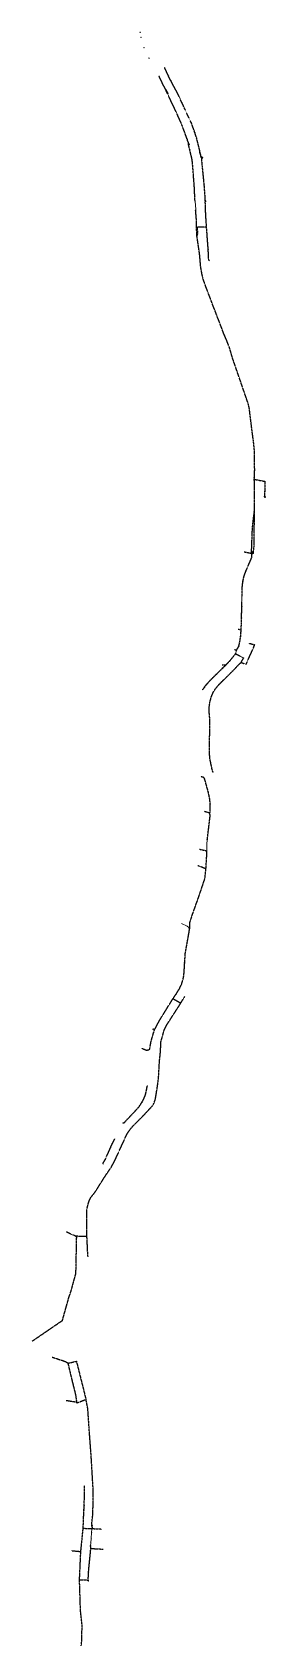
# Model space of a CAD drawing. Header units: metres. Extents: x 105213 to 106158, y 111609 to 118141.
import ezdxf

# ---------------------------------------------------------------- set-up
doc = ezdxf.new("R2010")
doc.units = ezdxf.units.M
doc.linetypes.add('DASHED', pattern=[1.524, 1.27, -0.254])
for name, color, linetype, lineweight in [('30-RED-MOVISTAR-CAMARA', 141, 'CONTINUOUS', 13), ('30-RED-MOVISTAR-EXIST', 135, 'CONTINUOUS', 13), ('30-RED-MOVISTAR-PROY', 4, 'DASHED', 25)]:
    doc.layers.add(name, color=color, linetype=linetype, lineweight=lineweight)

# ---------------------------------------------------------------- blocks, each defined once
blk = doc.blocks.new('CAM_MOV_CS_276')
for p, q in [((-0.7, -0.7), (0.7, 0.7)), ((-0.7, 0.7), (0.7, -0.7))]:
    blk.add_line(p, q)
blk.add_lwpolyline([(-0.7, -0.7), (0.7, -0.7), (0.7, 0.7), (-0.7, 0.7)], close=True)
blk = doc.blocks.new('CAM_MOV_CS_275')
for p, q in [((-0.5, -0.5), (0.5, 0.5)), ((-0.5, 0.5), (0.5, -0.5))]:
    blk.add_line(p, q)
blk.add_lwpolyline([(-0.5, -0.5), (0.5, -0.5), (0.5, 0.5), (-0.5, 0.5)], close=True)
blk = doc.blocks.new('CAM_MOV_CS_280')
for p, q in [((-0.85, -0.85), (0.85, 0.85)), ((-0.85, 0.85), (0.85, -0.85))]:
    blk.add_line(p, q)
blk.add_lwpolyline([(-0.85, -0.85), (0.85, -0.85), (0.85, 0.85), (-0.85, 0.85)], close=True)

msp = doc.modelspace()

# ---------------------------------------------------------------- linework, layer by layer
at = {"layer": '30-RED-MOVISTAR-EXIST'}
for points in [[(105875.2333, 117423.7043), (105872.0739, 117457.8105)], [(106061.8751, 115838.4445), (106062.2761, 115857.4184)], [(106036.0071, 115624.2965), (106039.5591, 115637.543)], [(105920.4457, 114852.2675), (105921.7485, 114872.3621)], [(105920.5043, 114823.2248), (105920.4457, 114852.2675)], [(105846.5557, 114516.7969), (105839.8605, 114521.7123), (105817.1201, 114532.1163)], [(105449.9749, 112024.2325), (105451.6969, 112043.9015)], [(105451.6969, 112043.9015), (105452.9909, 112065.9535)], [(105452.9909, 112065.9535), (105454.5671, 112081.7579)], [(105449.1019, 112014.1821), (105449.9749, 112024.2325)]]:
    msp.add_lwpolyline(points, dxfattribs=at)
at = {"layer": '30-RED-MOVISTAR-PROY'}
for points in [[(105756.0475, 117982.4147), (105749.3483, 117997.1519)], [(105764.8677, 117963.4777), (105756.0475, 117982.4147)], [(105744.8937, 117923.9309), (105726.6965, 117962.2381)], [(105752.5336, 117910.5266), (105744.8937, 117923.9309)], [(105752.5336, 117910.5266), (105751.5392, 117910.0626)], [(105755.1167, 117903.3053), (105752.5336, 117910.5266)], [(105752.5336, 117910.5266), (105762.4609, 117893.4728)], [(105773.9777, 117944.7841), (105764.8677, 117963.4777)], [(105786.9527, 117919.7187), (105773.9777, 117944.7841)], [(105798.0409, 117900.1047), (105786.9527, 117919.7187)], [(105761.1049, 117891.5861), (105755.1167, 117903.3053)], [(105772.9543, 117866.4227), (105761.1049, 117891.5861)], [(105801.2131, 117805.9497), (105772.9543, 117866.4227)], [(105819.1453, 117855.7163), (105798.0409, 117900.1047)], [(105828.4603, 117834.4027), (105819.1453, 117855.7163)], [(105818.3985, 117766.9615), (105801.2131, 117805.9497)], [(105847.2409, 117794.8463), (105828.4603, 117834.4027)], [(105856.9773, 117774.8599), (105847.2409, 117794.8463)], [(105833.2005, 117727.5555), (105818.3985, 117766.9615)], [(105841.9294, 117701.9364), (105833.2005, 117727.5555)], [(105868.4231, 117742.6177), (105856.9773, 117774.8599)], [(105871.6245, 117734.0337), (105868.4231, 117742.6177)], [(105878.2773, 117712.7987), (105871.6245, 117734.0337)], [(105883.0121, 117694.5401), (105878.2773, 117712.7987)], [(105841.9294, 117701.9364), (105841.6808, 117709.1789)], [(105848.0728, 117687.5716), (105841.9294, 117701.9364)], [(105846.1021, 117684.8031), (105845.0875, 117689.1483)], [(105845.0875, 117689.1483), (105848.0728, 117687.5716)], [(105851.0901, 117663.7055), (105846.1021, 117684.8031)], [(105848.0728, 117687.5716), (105847.6456, 117685.7719)], [(105859.6741, 117627.8952), (105851.0901, 117663.7055)], [(105889.2997, 117669.4305), (105883.0121, 117694.5401)], [(105893.8945, 117648.8859), (105889.2997, 117669.4305)], [(105897.0645, 117635.4203), (105891.0944, 117656.6231)], [(105897.0645, 117635.4203), (105893.8945, 117648.8859)], [(105861.8234, 117611.8917), (105859.6741, 117627.8952)], [(105869.3663, 117513.7927), (105861.8234, 117611.8917)], [(105903.8803, 117633.4587), (105897.0645, 117635.4203)], [(105900.9468, 117606.5111), (105899.0451, 117633.4183)], [(105899.0451, 117633.4183), (105901.3514, 117632.5483)], [(105901.9381, 117598.0748), (105900.9468, 117606.5111)], [(105901.3514, 117632.5483), (105903.678, 117632.2853)], [(105904.7615, 117570.0691), (105901.9381, 117598.0748)], [(105903.678, 117632.2853), (105903.8803, 117633.4587)], [(105909.2799, 117523.1265), (105904.7615, 117570.0691)], [(105910.9963, 117501.5747), (105909.2799, 117523.1265)], [(105869.8333, 117497.2279), (105869.3663, 117513.7927)], [(105871.2817, 117475.9959), (105869.8333, 117497.2279)], [(105872.0739, 117457.8105), (105871.2817, 117475.9959)], [(105912.3365, 117480.4413), (105910.9963, 117501.5747)], [(105913.3629, 117461.3237), (105912.3365, 117480.4413)], [(105914.2901, 117435.5737), (105913.3629, 117461.3237)], [(105913.3629, 117461.3237), (105914.8965, 117454.9902)], [(105874.5307, 117419.7857), (105875.2333, 117423.7043)], [(105877.6063, 117383.7477), (105874.5307, 117419.7857)], [(105914.7781, 117416.5879), (105914.2901, 117435.5737)], [(105915.7105, 117400.4153), (105914.7781, 117416.5879)], [(105918.6493, 117352.4769), (105915.7105, 117400.4153)], [(105878.2412, 117347.9165), (105877.6063, 117383.7477)], [(105879.6334, 117317.107), (105878.2412, 117347.9165)], [(105882.9024, 117329.8756), (105879.6334, 117317.107)], [(105918.6493, 117352.4769), (105879.8509, 117351.1107)], [(105879.8509, 117351.1107), (105882.9024, 117329.8756)], [(105920.6219, 117327.4941), (105918.6493, 117352.4769)], [(105923.4721, 117286.5489), (105920.6219, 117327.4941)], [(105890.6088, 117243.4061), (105879.6334, 117317.107)], [(105925.4831, 117261.7899), (105923.4721, 117286.5489)], [(105927.5861, 117218.5021), (105925.4831, 117261.7899)], [(105895.0799, 117190.4212), (105890.6088, 117243.4061)], [(105899.0047, 117168.2886), (105895.0799, 117190.4212)], [(105930.4031, 117215.7706), (105927.5861, 117218.5021)], [(105904.0338, 117144.2207), (105899.0047, 117168.2886)], [(105915.3367, 117111.8734), (105904.0338, 117144.2207)], [(105925.5477, 117085.281), (105915.3367, 117111.8734)], [(105939.5677, 117048.5012), (105925.5477, 117085.281)], [(105948.1299, 117025.0769), (105939.5677, 117048.5012)], [(105952.819, 117013.9467), (105948.1299, 117025.0769)], [(105958.8639, 116997.7627), (105952.819, 117013.9467)], [(105968.6687, 116972.4773), (105958.8639, 116997.7627)], [(105987.7149, 116922.7966), (105968.6687, 116972.4773)], [(105991.5083, 116913.5259), (105987.7149, 116922.7966)], [(106002.0093, 116888.705), (105991.5083, 116913.5259)], [(106012.6653, 116860.9449), (106002.0093, 116888.705)], [(106023.7228, 116822.1403), (106012.6653, 116860.9449)], [(106079.3735, 116660.4357), (106023.7228, 116822.1403)], [(106104.4082, 116516.2904), (106091.5141, 116620.3617), (106087.8027, 116635.7793), (106079.3735, 116660.4357)], [(106113.0891, 116442.7027), (106108.9015, 116485.5857), (106107.7537, 116491.6167), (106104.4082, 116516.2904)], [(106113.6273, 116369.708), (106113.0891, 116442.7027)], [(106113.6273, 116369.708), (106111.8863, 116364.2911)], [(106112.1994, 116330.8603), (106113.6273, 116369.708)], [(106112.1994, 116330.8603), (106111.6141, 116338.7543)], [(106113.0852, 116206.0403), (106112.1994, 116330.8603)], [(106112.1994, 116330.8603), (106154.5081, 116322.8763)], [(106154.3455, 116282.9897), (106153.0375, 116261.4733)], [(106154.5081, 116322.8763), (106154.3455, 116282.9897)], [(106153.0375, 116261.4733), (106153.9582, 116257.6846)], [(106153.9582, 116257.6846), (106158.4234, 116260.2552)], [(106101.0052, 116039.5129), (106104.5849, 116133.6271), (106111.3849, 116194.5017)], [(106107.7523, 116029.9667), (106111.0121, 116057.8853), (106113.0852, 116206.0403)], [(106111.3849, 116194.5017), (106113.0852, 116206.0403)], [(106071.0943, 116037.5633), (106107.7523, 116029.9667)], [(106094.8817, 115998.2627), (106102.0591, 116016.1463)], [(106102.0591, 116016.1463), (106101.0052, 116039.5129)], [(106101.0052, 116039.5129), (106107.7523, 116029.9667)], [(106070.8123, 115939.7931), (106077.8905, 115959.3835)], [(106077.8905, 115959.3835), (106094.8817, 115998.2627)], [(106062.6659, 115875.8603), (106062.8959, 115889.0967)], [(106062.8959, 115889.0967), (106065.8929, 115918.4931)], [(106065.8929, 115918.4931), (106070.8123, 115939.7931)], [(106062.0255, 115817.2457), (106061.8751, 115838.4445)], [(106062.2761, 115857.4184), (106062.6659, 115875.8603)], [(106060.0833, 115747.4697), (106060.5281, 115769.6801)], [(106060.5281, 115769.6801), (106060.8865, 115789.3853)], [(106060.8865, 115789.3853), (106062.0255, 115817.2457)], [(106047.0723, 115724.6664), (106058.6301, 115721.4901)], [(106053.2927, 115673.3885), (106056.6491, 115694.5013)], [(106056.6491, 115694.5013), (106057.9853, 115708.6369)], [(106056.6491, 115694.5013), (106057.5105, 115694.3849)], [(106057.9853, 115708.6369), (106058.6301, 115721.4901)], [(106057.9853, 115708.6369), (106058.6417, 115709.1075)], [(106058.6301, 115721.4901), (106060.0833, 115747.4697)], [(106012.0449, 115594.8633), (106036.0071, 115624.2965)], [(106039.5591, 115637.543), (106032.2669, 115641.2849)], [(106068.9761, 115607.9575), (106036.0071, 115624.2965)], [(106039.5591, 115637.543), (106044.6129, 115647.4965)], [(106044.6129, 115647.4965), (106049.3741, 115654.9555)], [(106049.3741, 115654.9555), (106053.2927, 115673.3885)], [(106078.2457, 115581.6845), (106113.7481, 115659.95)], [(106113.7481, 115659.95), (106092.3635, 115665.9811)], [(105959.0143, 115542.4159), (105983.6375, 115566.3683)], [(105982.0365, 115579.701), (105997.1137, 115579.4211)], [(105983.6375, 115566.3683), (105997.1137, 115579.4211)], [(105994.3475, 115525.1989), (106025.3767, 115556.1997), (106026.6077, 115556.6725), (106048.4259, 115580.1721), (106059.1081, 115589.7386)], [(105997.1137, 115579.4211), (106012.0449, 115594.8633)], [(106059.1081, 115589.7386), (106061.1303, 115595.4707)], [(106059.1081, 115589.7386), (106078.2457, 115581.6845)], [(106061.1303, 115595.4707), (106068.9761, 115607.9575)], [(105910.1969, 115489.3817), (105914.2803, 115495.0423)], [(105914.2803, 115495.0423), (105918.8143, 115500.5905)], [(105918.8143, 115500.5905), (105934.0709, 115517.9135)], [(105934.0709, 115517.9135), (105959.0143, 115542.4159)], [(105937.483, 115448.697), (105944.4075, 115466.2629), (105950.9465, 115477.6517), (105966.9039, 115498.1365), (105994.3475, 115525.1989)], [(105903.3509, 115479.8051), (105910.1969, 115489.3817)], [(105931.5517, 115360.3159), (105930.9803, 115378.4413), (105929.7879, 115382.9643), (105929.8807, 115410.6377), (105932.2739, 115429.5711), (105937.483, 115448.697)], [(105931.281, 115266.6571), (105931.5517, 115360.3159)], [(105941.4288, 115155.9176), (105932.6031, 115198.0133), (105930.3721, 115223.1199), (105931.281, 115266.6571)], [(105906.6228, 115124.286), (105895.2748, 115126.8871)], [(105910.4069, 115119.9891), (105906.6228, 115124.286)], [(105925.8263, 115064.6933), (105910.4069, 115119.9891)], [(105944.5101, 115145.6479), (105941.4288, 115155.9176)], [(105931.8467, 115036.1827), (105925.8263, 115064.6933)], [(105933.6267, 115015.8987), (105931.8467, 115036.1827)], [(105910.0721, 114986.8651), (105929.9174, 114981.7336)], [(105929.9174, 114981.7336), (105932.6989, 114982.4819)], [(105932.7946, 114964.8612), (105933.6247, 114971.0665), (105929.9174, 114981.7336)], [(105932.6989, 114982.4819), (105933.6267, 115015.8987)], [(105921.7485, 114872.3621), (105932.7946, 114964.8612)], [(105920.5043, 114823.2248), (105919.0989, 114825.4585), (105918.3909, 114825.8537), (105890.4317, 114832.3707)], [(105916.4516, 114756.2001), (105920.5043, 114823.2248)], [(105916.4516, 114756.2001), (105911.9447, 114755.7207), (105882.9961, 114767.0633)], [(105887.6591, 114642.1127), (105912.1241, 114715.3151), (105916.4516, 114756.2001)], [(105859.9117, 114564.8572), (105887.6591, 114642.1127)], [(105850.3049, 114511.3388), (105846.5557, 114516.7969)], [(105850.3049, 114511.3388), (105851.7667, 114539.8745)], [(105851.7667, 114539.8745), (105855.292, 114548.6899)], [(105855.292, 114548.6899), (105859.9117, 114564.8572)], [(105832.5168, 114411.2288), (105850.3049, 114511.3388)], [(105830.3437, 114374.1425), (105832.5168, 114411.2288)], [(105824.7121, 114311.0693), (105826.8547, 114323.1447), (105827.8753, 114337.083)], [(105827.8753, 114337.083), (105830.3437, 114374.1425)], [(105830.3437, 114374.1425), (105828.2193, 114373.9379)], [(105782.7739, 114228.5998), (105795.0511, 114246.8065), (105795.8671, 114247.0817), (105797.6347, 114250.1341), (105797.8005, 114251.2333), (105806.0923, 114264.6463), (105807.2033, 114265.8813), (105809.4817, 114269.7463), (105809.9875, 114270.9497), (105815.4949, 114282.5441), (105817.1089, 114284.9623), (105818.7067, 114288.9301), (105818.3863, 114289.4447), (105824.7121, 114311.0693)], [(105732.3636, 114015.1889), (105733.9073, 114053.8585), (105747.0425, 114100.9483), (105756.1983, 114120.1375), (105814.1362, 114210.2194)], [(105753.9118, 114182.1377), (105782.7739, 114228.5998)], [(105782.7739, 114228.5998), (105814.1362, 114210.2194)], [(105814.1362, 114210.2194), (105830.3523, 114237.1104)], [(105708.601, 114103.6801), (105727.3549, 114138.9091)], [(105727.3549, 114138.9091), (105753.9118, 114182.1377)], [(105689.7809, 114032.3912), (105694.1611, 114055.3562)], [(105694.1611, 114055.3562), (105704.0453, 114090.4703)], [(105708.601, 114103.6801), (105702.0613, 114104.8333)], [(105704.0453, 114090.4703), (105708.601, 114103.6801)], [(105654.6931, 114027.9341), (105672.3665, 114020.6719), (105676.7727, 114020.2605), (105681.7723, 114020.6139), (105685.6587, 114022.1897), (105688.3891, 114024.0317), (105689.7809, 114032.3912)], [(105721.1683, 113882.1502), (105724.5547, 113910.5455), (105728.1083, 113976.2131), (105732.3636, 114015.1889)], [(105665.0309, 113757.36), (105700.2977, 113795.1865), (105706.0905, 113806.0253), (105711.4899, 113820.8561), (105721.1683, 113882.1502)], [(105671.5795, 113839.9901), (105678.9319, 113874.7867)], [(105645.1757, 113790.3957), (105650.8323, 113799.0383)], [(105650.8323, 113799.0383), (105658.0183, 113810.9521)], [(105658.0183, 113810.9521), (105665.0901, 113823.9283)], [(105665.0901, 113823.9283), (105671.5795, 113839.9901)], [(105584.7273, 113725.5375), (105598.4167, 113740.3039)], [(105592.4894, 113672.1116), (105597.9303, 113682.9753), (105609.2591, 113699.1275), (105620.9324, 113712.9691), (105665.0309, 113757.36)], [(105598.4167, 113740.3039), (105627.1895, 113770.7407)], [(105627.1895, 113770.7407), (105645.1757, 113790.3957)], [(105545.8675, 113570.2421), (105592.4894, 113672.1116)], [(105580.3899, 113725.0565), (105584.7273, 113725.5375)], [(105507.9709, 113576.4095), (105525.2561, 113614.6745)], [(105525.2561, 113614.6745), (105531.2595, 113628.0059)], [(105531.2595, 113628.0059), (105537.2457, 113641.8771)], [(105537.2457, 113641.8771), (105547.3027, 113660.4629)], [(105499.1323, 113558.2443), (105500.5417, 113563.8047)], [(105500.5417, 113563.8047), (105507.9709, 113576.4095)], [(105503.988, 113503.7232), (105532.8299, 113546.3107), (105545.8675, 113570.2421)], [(105465.2999, 113442.2155), (105503.988, 113503.7232)], [(105433.8179, 113375.3443), (105442.1919, 113406.9745), (105450.181, 113424.3186)], [(105450.181, 113424.3186), (105465.2999, 113442.2155)], [(105433.8457, 113322.4745), (105433.8179, 113375.3443)], [(105388.9149, 113266.3111), (105352.2489, 113283.5445)], [(105434.3507, 113265.5642), (105433.8457, 113322.4745)], [(105434.3507, 113265.5642), (105388.9149, 113266.3111)], [(105388.9149, 113266.3111), (105392.7845, 113260.7953)], [(105389.7638, 113116.0898), (105392.7845, 113260.7953)], [(105438.1423, 113185.6765), (105434.3507, 113265.5642)], [(105369.4932, 113042.858), (105389.7638, 113116.0898)], [(105350.7734, 112981.775), (105361.7979, 113021.1163)], [(105361.7979, 113021.1163), (105369.4932, 113042.858)], [(105335.085, 112925.5368), (105350.7734, 112981.775)], [(105212.9473, 112841.9407), (105335.085, 112925.5368)], [(105293.3623, 112777.0989), (105346.2173, 112759.6531), (105358.153, 112752.4342)], [(105358.153, 112752.4342), (105391.7664, 112760.338)], [(105376.8583, 112674.7729), (105358.153, 112752.4342)], [(105391.7664, 112760.338), (105404.7437, 112708.8721)], [(105404.7437, 112708.8721), (105420.9371, 112644.1558)], [(105394.0693, 112591.1717), (105389.4397, 112624.5913), (105376.8583, 112674.7729)], [(105420.9371, 112644.1558), (105430.5873, 112604.8542)], [(105349.7933, 112602.0359), (105391.5109, 112595.5211), (105394.0693, 112591.1717)], [(105430.5873, 112604.8542), (105394.0693, 112591.1717)], [(105443.1419, 112490.8409), (105437.8119, 112568.9181), (105430.5873, 112604.8542)], [(105451.7289, 112373.479), (105443.1419, 112490.8409)], [(105459.5471, 112241.0099), (105451.7289, 112373.479)], [(105423.3401, 112176.0373), (105425.0968, 112256.8019)], [(105453.3998, 112097.5304), (105458.7033, 112144.3161), (105459.5471, 112241.0099)], [(105422.1187, 112157.4193), (105423.3401, 112176.0373)], [(105419.1025, 112084.2545), (105422.1187, 112157.4193)], [(105457.7264, 112082.8515), (105453.3998, 112097.5304)], [(105453.3998, 112097.5304), (105455.7453, 112095.7245)], [(105409.5473, 111989.9388), (105419.1025, 112084.2545)], [(105419.1025, 112084.2545), (105457.7264, 112082.8515)], [(105454.5671, 112081.7579), (105457.7264, 112082.8515)], [(105457.7264, 112082.8515), (105494.7065, 112081.0003)], [(105372.5303, 111993.5719), (105409.5473, 111989.9388)], [(105404.367, 111875.3833), (105409.5473, 111989.9388)], [(105440.6625, 111905.1193), (105450.0935, 112002.419)], [(105450.0935, 112002.419), (105449.1019, 112014.1821)], [(105450.0935, 112002.419), (105500.4869, 111999.6715)], [(105439.5846, 111874.6409), (105440.6625, 111905.1193)], [(105407.1364, 111786.1513), (105404.367, 111875.3833)], [(105404.367, 111875.3833), (105439.5846, 111874.6409)], [(105439.5846, 111874.6409), (105440.3503, 111870.9901)], [(105408.3109, 111751.0916), (105407.1364, 111786.1513)], [(105415.4816, 111686.4232), (105408.3109, 111751.0916)], [(105413.6913, 111662.0302), (105415.4816, 111686.4232)], [(105414.3626, 111635.3673), (105413.6913, 111662.0302)], [(105410.9675, 111608.6433), (105414.3626, 111635.3673)]]:
    msp.add_lwpolyline(points, dxfattribs=at)

# ---------------------------------------------------------------- block references
at = {"layer": '30-RED-MOVISTAR-CAMARA'}
for name, p, rotation in [('CAM_MOV_CS_276', (105649.8843, 118140.1626), 98.7), ('CAM_MOV_CS_276', (105652.9534, 118120.2842), 102.6), ('CAM_MOV_CS_276', (105665.6198, 118078.251), 112.1), ('CAM_MOV_CS_276', (105685.819, 118036.3583), 119.2), ('CAM_MOV_CS_276', (105749.3482, 117997.1519), 118.7), ('CAM_MOV_CS_276', (105756.0474, 117982.4147), 115), ('CAM_MOV_CS_276', (105726.6965, 117962.238), 115.6), ('CAM_MOV_CS_276', (105764.8676, 117963.4776), 115.9), ('CAM_MOV_CS_276', (105773.9777, 117944.7841), 115.9), ('CAM_MOV_CS_275', (105786.9527, 117919.7187), 117.8), ('CAM_MOV_CS_276', (105755.1166, 117903.3052), 112.1), ('CAM_MOV_CS_276', (105761.1049, 117891.586), 114.4), ('CAM_MOV_CS_276', (105798.0409, 117900.1046), 115.9), ('CAM_MOV_CS_275', (105819.1453, 117855.7163), 116), ('CAM_MOV_CS_276', (105801.213, 117805.9496), 115.5), ('CAM_MOV_CS_280', (105828.4603, 117834.4027), 115.8), ('CAM_MOV_CS_276', (105847.2409, 117794.8463), 114.3), ('CAM_MOV_CS_276', (105818.3985, 117766.9616), 112.1), ('CAM_MOV_CS_276', (105833.2005, 117727.5554), 106.1), ('CAM_MOV_CS_276', (105856.9772, 117774.8598), 110.1), ('CAM_MOV_CS_276', (105868.423, 117742.6176), 110.1), ('CAM_MOV_CS_276', (105871.6244, 117734.0337), 110.1), ('CAM_MOV_CS_276', (105878.2772, 117712.7987), 103.5), ('CAM_MOV_CS_276', (105845.0875, 117689.1482), 101.1), ('CAM_MOV_CS_276', (105846.102, 117684.8031), 103.3), ('CAM_MOV_CS_276', (105851.09, 117663.7054), 103.4), ('CAM_MOV_CS_276', (105883.012, 117694.5401), 103.7), ('CAM_MOV_CS_276', (105893.8946, 117648.8859), 103.4), ('CAM_MOV_CS_276', (105897.0645, 117635.4202), 103.7), ('CAM_MOV_CS_276', (105904.7614, 117570.0691), 93.8), ('CAM_MOV_CS_276', (105909.2798, 117523.1264), 93.8), ('CAM_MOV_CS_276', (105869.8332, 117497.2278), 93.5), ('CAM_MOV_CS_276', (105871.2816, 117475.9959), 93.5), ('CAM_MOV_CS_276', (105872.0738, 117457.8105), 93.5), ('CAM_MOV_CS_276', (105912.3366, 117480.4411), 93.8), ('CAM_MOV_CS_275', (105913.3628, 117461.3237), 93.7), ('CAM_MOV_CS_276', (105874.5306, 117419.7857), 94.4), ('CAM_MOV_CS_276', (105914.29, 117435.5737), 93.8), ('CAM_MOV_CS_275', (105914.778, 117416.5879), 93.7), ('CAM_MOV_CS_276', (105915.7104, 117400.4152), 93.8), ('CAM_MOV_CS_276', (105877.6063, 117383.7476), 94.4), ('CAM_MOV_CS_275', (105879.8508, 117351.1106), 94.7), ('CAM_MOV_CS_276', (105923.472, 117286.5489), 93.8), ('CAM_MOV_CS_276', (105925.4831, 117261.7898), 93.8), ('CAM_MOV_CS_276', (105927.5861, 117218.502), 3.6), ('CAM_MOV_CS_275', (105948.1299, 117025.0768), 110.4), ('CAM_MOV_CS_275', (105958.8638, 116997.7627), 108.5), ('CAM_MOV_CS_275', (105991.5083, 116913.5258), 108.5), ('CAM_MOV_CS_276', (106111.8862, 116364.291), 89.9), ('CAM_MOV_CS_276', (106111.6141, 116338.7542), 89.9), ('CAM_MOV_CS_276', (106154.3455, 116282.9895), 89.7), ('CAM_MOV_CS_276', (106154.508, 116322.8763), 89.7), ('CAM_MOV_CS_276', (106153.0375, 116261.4733), 89.7), ('CAM_MOV_CS_276', (106111.3848, 116194.5016), 89.7), ('CAM_MOV_CS_276', (106102.059, 116016.1462), 70.7), ('CAM_MOV_CS_276', (106077.8904, 115959.3835), 67.3), ('CAM_MOV_CS_276', (106094.8816, 115998.2627), 67.3), ('CAM_MOV_CS_275', (106062.896, 115889.0966), 87.5), ('CAM_MOV_CS_276', (106065.8928, 115918.4931), 79.9), ('CAM_MOV_CS_276', (106070.8122, 115939.793), 71.7), ('CAM_MOV_CS_276', (106062.0254, 115817.2457), 86.8), ('CAM_MOV_CS_276', (106062.6658, 115875.8603), 87.9), ('CAM_MOV_CS_276', (106060.5282, 115769.6801), 91.4), ('CAM_MOV_CS_276', (106060.8865, 115789.3852), 88.8), ('CAM_MOV_CS_276', (106056.649, 115694.5011), 90), ('CAM_MOV_CS_276', (106057.9852, 115708.6369), 90.2), ('CAM_MOV_CS_276', (106058.6416, 115709.1074), 86.1), ('CAM_MOV_CS_276', (106058.6301, 115721.49), 89), ('CAM_MOV_CS_276', (106060.0832, 115747.4697), 89.2), ('CAM_MOV_CS_276', (106036.007, 115624.2964), 56.7), ('CAM_MOV_CS_276', (106044.6129, 115647.4964), 69.2), ('CAM_MOV_CS_276', (106049.374, 115654.9554), 72.4), ('CAM_MOV_CS_276', (106053.2926, 115673.3884), 68.2), ('CAM_MOV_CS_276', (106092.3635, 115665.981), 75.4), ('CAM_MOV_CS_276', (105983.6375, 115566.3683), 137.8), ('CAM_MOV_CS_276', (105997.1136, 115579.421), 44), ('CAM_MOV_CS_276', (106012.0449, 115594.8634), 46.9), ('CAM_MOV_CS_276', (106061.1302, 115595.4706), 57.8), ('CAM_MOV_CS_276', (106068.976, 115607.9574), 59.9), ('CAM_MOV_CS_276', (105918.8142, 115500.5905), 57.4), ('CAM_MOV_CS_276', (105934.0708, 115517.9134), 46.8), ('CAM_MOV_CS_276', (105959.0143, 115542.4158), 44.1), ('CAM_MOV_CS_276', (105903.3508, 115479.8051), 54.7), ('CAM_MOV_CS_276', (105910.1968, 115489.3816), 57.4), ('CAM_MOV_CS_276', (105910.4069, 115119.989), 103.9), ('CAM_MOV_CS_276', (105944.51, 115145.648), 102.1), ('CAM_MOV_CS_276', (105925.8263, 115064.6932), 103.7), ('CAM_MOV_CS_276', (105931.8466, 115036.1826), 98), ('CAM_MOV_CS_276', (105932.6989, 114982.4818), 85.6), ('CAM_MOV_CS_276', (105933.6266, 115015.8987), 91.2), ('CAM_MOV_CS_276', (105921.7484, 114872.3621), 87.4), ('CAM_MOV_CS_276', (105921.7484, 114872.3621), 87.4), ('CAM_MOV_CS_275', (105846.5556, 114516.7968), 133.8), ('CAM_MOV_CS_275', (105846.5556, 114516.7968), 133.8), ('CAM_MOV_CS_276', (105851.7667, 114539.8744), 79.8), ('CAM_MOV_CS_276', (105851.7667, 114539.8744), 79.8), ('CAM_MOV_CS_276', (105828.2193, 114373.9379), 85.5), ('CAM_MOV_CS_276', (105828.2193, 114373.9379), 85.5), ('CAM_MOV_CS_276', (105702.0614, 114104.8333), 161.1), ('CAM_MOV_CS_276', (105702.0614, 114104.8333), 161.1), ('CAM_MOV_CS_276', (105704.0452, 114090.4703), 160.3), ('CAM_MOV_CS_276', (105704.0452, 114090.4703), 160.3), ('CAM_MOV_CS_275', (105678.9318, 113874.7867), 82.6), ('CAM_MOV_CS_275', (105678.9318, 113874.7867), 82.6), ('CAM_MOV_CS_275', (105650.8322, 113799.0382), 52.3), ('CAM_MOV_CS_275', (105650.8322, 113799.0382), 52.3), ('CAM_MOV_CS_276', (105658.0183, 113810.9521), 59.4), ('CAM_MOV_CS_276', (105658.0183, 113810.9521), 59.4), ('CAM_MOV_CS_276', (105671.5794, 113839.99), 71.9), ('CAM_MOV_CS_276', (105671.5794, 113839.99), 71.9), ('CAM_MOV_CS_275', (105598.4168, 113740.3039), 48.7), ('CAM_MOV_CS_275', (105598.4168, 113740.3039), 48.7), ('CAM_MOV_CS_275', (105627.1894, 113770.7406), 48.7), ('CAM_MOV_CS_275', (105627.1894, 113770.7406), 48.7), ('CAM_MOV_CS_275', (105645.1757, 113790.3956), 49.5), ('CAM_MOV_CS_275', (105645.1757, 113790.3956), 49.5), ('CAM_MOV_CS_276', (105580.3899, 113725.0564), 337.4), ('CAM_MOV_CS_276', (105580.3899, 113725.0564), 337.4), ('CAM_MOV_CS_276', (105584.7272, 113725.5374), 315.6), ('CAM_MOV_CS_276', (105584.7272, 113725.5374), 315.6), ('CAM_MOV_CS_275', (105525.256, 113614.6744), 64.6), ('CAM_MOV_CS_276', (105531.2594, 113628.0059), 62.7), ('CAM_MOV_CS_276', (105537.2456, 113641.877), 12.8), ('CAM_MOV_CS_275', (105547.3027, 113660.4629), 68.1), ('CAM_MOV_CS_275', (105500.5417, 113563.8046), 60), ('CAM_MOV_CS_275', (105500.5417, 113563.8046), 60), ('CAM_MOV_CS_275', (105500.5417, 113563.8046), 60), ('CAM_MOV_CS_276', (105507.9709, 113576.4094), 62.7), ('CAM_MOV_CS_275', (105352.2488, 113283.5445), 336.2), ('CAM_MOV_CS_275', (105352.2488, 113283.5445), 336.2), ('CAM_MOV_CS_276', (105392.7844, 113260.7953), 91.2), ('CAM_MOV_CS_276', (105438.1423, 113185.6765), 91.9), ('CAM_MOV_CS_276', (105438.1423, 113185.6765), 91.9), ('CAM_MOV_CS_275', (105361.7979, 113021.1162), 71.3), ('CAM_MOV_CS_275', (105361.7979, 113021.1162), 71.3), ('CAM_MOV_CS_276', (105423.3401, 112176.0373), 90.9), ('CAM_MOV_CS_276', (105422.1186, 112157.4192), 85.7), ('CAM_MOV_CS_276', (105422.1186, 112157.4192), 85.7), ('CAM_MOV_CS_276', (105455.7453, 112095.7244), 85.8), ('CAM_MOV_CS_276', (105455.7453, 112095.7244), 85.8), ('CAM_MOV_CS_275', (105451.6968, 112043.9014), 85.4), ('CAM_MOV_CS_275', (105451.6968, 112043.9014), 85.4), ('CAM_MOV_CS_276', (105452.9908, 112065.9534), 85.8), ('CAM_MOV_CS_276', (105454.5671, 112081.7578), 85.8), ('CAM_MOV_CS_276', (105449.1019, 112014.1821), 86.2), ('CAM_MOV_CS_275', (105449.9749, 112024.2325), 86.8), ('CAM_MOV_CS_275', (105449.9749, 112024.2325), 86.8), ('CAM_MOV_CS_276', (105440.6623, 111905.1193), 86.2), ('CAM_MOV_CS_276', (105440.6623, 111905.1193), 86.2), ('CAM_MOV_CS_276', (105440.3502, 111870.9901), 91.7)]:
    msp.add_blockref(name, p, dxfattribs=dict(at, rotation=rotation))

doc.saveas('drawing.dxf')
